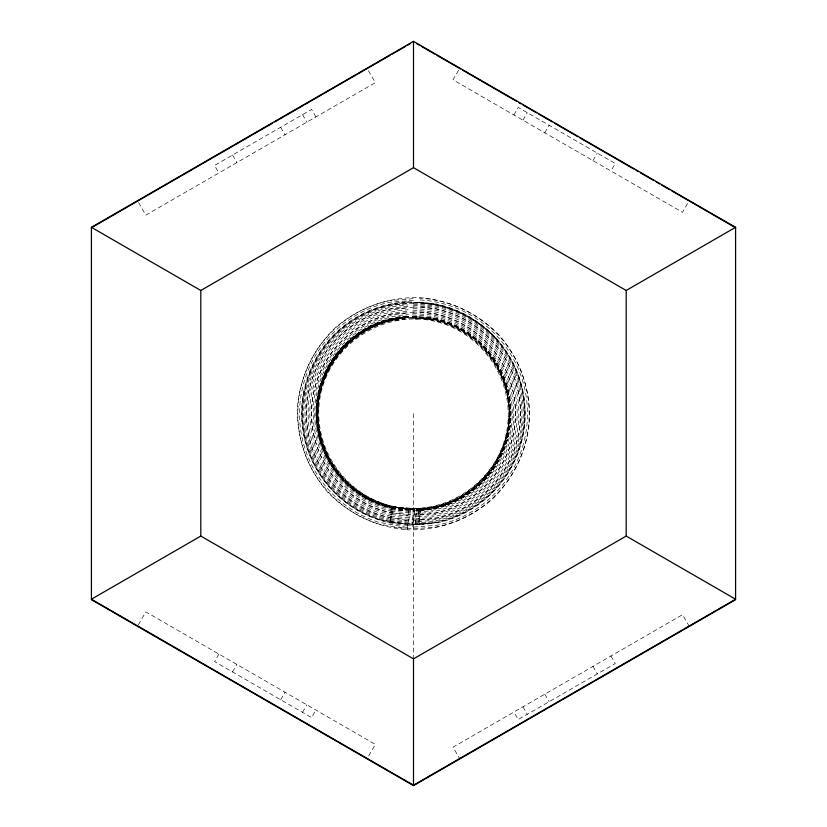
<?xml version="1.0" encoding="UTF-8"?>
<svg xmlns="http://www.w3.org/2000/svg" width="827" height="827" viewBox="0 0 827 827"><rect width="100%" height="100%" fill="white"/><g stroke="black" fill="none" stroke-linecap="round" stroke-linejoin="round"><path stroke-width="0.62" stroke-dasharray="4.13 3.1" d="M496.376 338.863C469.519 310.125 428.686 296.934 390.096 304.532A111.686 111.686 0 0 0 407.835 525.269L407.608 529.859C438.289 530.531 468.092 519.925 491.445 500.015C513.619 478.792 527.192 450.219 529.631 419.63C530.303 388.938 519.687 359.145 499.787 335.783C478.564 313.609 449.991 300.046 419.392 297.596C388.711 296.934 358.908 307.541 335.555 327.451C313.381 348.674 299.808 377.246 297.369 407.835C296.697 438.517 307.313 468.32 327.213 491.683C348.312 513.66 376.616 527.337 407.018 529.756L410.699 509.68C384.865 507.582 360.407 496.81 342.492 477.882C326.117 458.654 317.382 434.134 317.93 408.879C320.731 357.13 366.578 315.707 418.348 318.168C470.108 320.959 511.531 366.806 509.07 418.586C506.269 470.336 460.422 511.758 408.652 509.298L408.331 515.583M395.275 507.137L395.296 506.848C344.89 496.82 310.683 445.991 320.39 395.523C330.407 345.117 381.237 310.921 431.704 320.618C482.11 330.645 516.317 381.474 506.61 431.942C496.593 482.348 445.763 516.544 395.296 506.848M413.5 507.985L412.218 528.505L394.014 527.368M417.087 524.535L390.117 522.457L391.326 506.755L420.416 508.998L419.155 524.7L390.096 522.468A111.583 111.583 0 0 1 407.845 301.834M413.5 659.326L413.5 524.349L414.72 508.543L413.5 508.44C363.746 509.67 320.473 467.369 317.93 418.121C315.469 366.34 356.892 320.494 408.652 317.702M415.123 524.38L416.394 508.677M390.716 514.601L391.781 514.601A103.633 103.633 0 0 1 408.249 309.763M390.851 512.926L392.143 512.947A101.938 101.938 0 0 1 408.331 311.459M390.117 522.375L393.456 506.837M499.735 457.393L508.223 433.565M138.336 624.871L145.841 611.877L375.334 744.372L368.449 756.291M458.572 70.212L453.02 79.816L682.513 212.312L688.054 202.708M513.908 114.974L518.24 107.458L615.257 163.467L610.915 170.982M522.943 120.184L527.275 112.679M218.897 654.054L214.555 661.559L311.572 717.567L315.904 710.062M232.521 671.938L236.863 664.422M544.807 132.816L549.149 125.301M280.673 699.735L285.005 692.22M592.959 160.614L597.29 153.098M302.537 712.357L306.879 704.842M327.854 369.452L342.109 348.777M408.621 317.03L383.873 321.579L361.151 332.371L341.996 348.674A96.356 96.356 0 0 0 393.311 507.489M418.41 510.011L443.282 505.442M418.431 510.331L443.375 505.752M413.18 298.671L389.259 300.594A115.708 115.708 0 0 0 377.929 523.832L407.122 529.197M413.314 300.366L389.62 302.268A113.992 113.992 0 0 0 378.456 522.199L407.422 527.523M413.541 303.199L390.22 305.07A111.128 111.128 0 0 0 379.335 519.48L407.866 524.721M413.862 307.158L391.057 308.988A107.128 107.128 0 0 0 380.565 515.666L408.073 520.721M414.275 312.244L392.132 314.022A101.979 101.979 0 0 0 382.146 510.766L409.582 515.81M412.725 515.221L434.868 513.443A101.979 101.979 0 0 0 418.669 311.882M413.138 520.307L435.943 518.477A107.128 107.128 0 0 0 418.927 306.745M413.459 524.266L436.78 522.395A111.128 111.128 0 0 0 419.134 302.744M407.835 525.269L436.904 522.933A111.686 111.686 0 0 0 419.165 302.196M413.686 527.099L437.38 525.197A113.992 113.992 0 0 0 419.279 299.891M413.82 528.794L437.741 526.871A115.708 115.708 0 0 0 419.361 298.175M395.296 320.152L404.506 319.584M391.305 507.023L414.699 508.739M391.295 507.127L414.689 508.925M391.274 507.416L414.678 509.06M391.254 507.571L414.647 509.37M391.243 507.747L414.637 509.546M391.233 507.912L414.627 509.711M391.223 508.078L414.616 509.877M391.202 508.274L414.606 510.032M391.181 508.553L414.575 510.352M391.088 509.845L414.482 511.644M390.975 511.324L414.368 513.122M392.122 513.029L414.244 514.725M391.771 514.683L414.11 516.399M390.592 516.286L413.986 518.074M390.468 517.888L413.862 519.687M390.354 519.366L413.748 521.165M390.251 520.659L413.645 522.447M390.168 521.703L413.562 523.501M407.835 301.731L436.904 304.067M413.49 302.279L436.883 304.16A111.583 111.583 0 0 1 419.155 524.7L418.348 508.832C470.108 506.041 511.531 460.194 509.07 408.414C506.672 362.484 467.979 320.607 421.398 318.726M413.428 303.044L436.718 304.915A110.808 110.808 0 0 1 419.113 523.936M413.345 304.088L436.501 305.949A109.753 109.753 0 0 1 419.062 522.881M413.242 305.38L436.222 307.22A108.451 108.451 0 0 1 419 521.579M413.128 306.848L435.912 308.688A106.962 106.962 0 0 1 418.917 520.09M412.993 308.461L435.571 310.28A105.329 105.329 0 0 1 418.834 518.467M412.859 310.135L435.219 311.934A103.633 103.633 0 0 1 418.751 516.772M412.725 311.81L434.857 313.588A101.938 101.938 0 0 1 418.669 515.076M412.601 313.423L434.516 315.18A100.315 100.315 0 0 1 418.586 513.453M412.477 314.901L434.206 316.648A98.816 98.816 0 0 1 418.514 511.954M412.373 316.183L433.937 317.919A97.514 97.514 0 0 1 418.441 510.662M433.865 318.24L412.353 316.503L433.875 318.199A97.224 97.224 0 0 1 418.431 510.373M412.322 316.824L433.793 318.55M412.311 316.989L433.762 318.715A96.697 96.697 0 0 1 418.4 509.845M412.301 317.165L433.72 318.881A96.521 96.521 0 0 1 418.39 509.67M412.28 317.33L433.689 319.046A96.356 96.356 0 0 1 418.379 509.504M412.27 317.475L433.658 319.201A96.211 96.211 0 0 1 418.379 509.349M412.26 317.609L433.627 319.325M416.374 508.863L420.395 509.267M416.353 509.184L420.374 509.515M416.332 509.339L420.364 509.659M416.322 509.504L420.354 509.825M416.312 509.67L420.333 510.001M416.301 509.845L420.323 510.166M416.281 510.011L420.312 510.331M416.27 510.197L420.292 510.517M416.25 510.486L420.271 510.807M416.146 511.768L420.168 512.089M416.022 513.247L420.054 513.567M415.898 514.849L419.92 515.18M415.764 516.534L419.785 516.854M415.63 518.209L419.651 518.529M415.495 519.811L419.527 520.142M415.381 521.289L419.403 521.61M415.278 522.581L419.299 522.902M415.185 523.625L419.217 523.946M369.38 499.508L393.259 507.726A96.521 96.521 0 0 1 408.61 316.865M368.449 70.709L375.334 82.628L145.841 215.123L137.706 201.044M689.294 626.421L682.513 614.688L453.02 747.184L459.802 758.917M315.904 116.938L311.572 109.433L214.555 165.441L218.897 172.946M302.537 114.643L306.879 122.158M610.915 656.018L615.257 663.533L518.24 719.542L513.908 712.026M592.959 666.386L597.29 673.902M280.673 127.265L285.005 134.78M544.807 694.184L549.149 701.699M232.521 155.062L236.863 162.578M522.943 706.816L527.275 714.321M413.5 318.56L420.013 318.612L413.5 319.48M413.5 413.727L413.5 508.44M418.369 509.101A95.963 95.963 0 0 0 433.606 319.439L408.641 317.516A95.963 95.963 0 0 0 393.394 507.096M391.088 517.857A106.962 106.962 0 0 1 408.083 306.445M391.429 516.265A105.329 105.329 0 0 1 408.166 308.068M392.484 511.355A100.315 100.315 0 0 1 408.414 313.082M393.342 507.333A96.211 96.211 0 0 1 408.621 317.186M393.238 507.819A96.697 96.697 0 0 1 408.6 316.689M433.834 318.385A97.038 97.038 0 0 1 418.421 510.176M393.166 508.15A97.038 97.038 0 0 1 408.579 316.359M393.125 508.336A97.224 97.224 0 0 1 408.569 316.162M393.063 508.615A97.514 97.514 0 0 1 408.559 315.873M392.794 509.887A98.816 98.816 0 0 1 408.486 314.58M390.778 519.315A108.451 108.451 0 0 1 408 304.956M390.499 520.586A109.753 109.753 0 0 1 407.938 303.654M390.282 521.62A110.808 110.808 0 0 1 407.887 302.599M498.95 370.02A95.984 95.984 0 0 1 433.606 507.582L408.631 509.587L383.986 505.07A95.984 95.984 0 0 1 393.394 319.884M484.581 349.521A95.787 95.787 0 0 1 433.575 507.396L408.641 509.401A95.787 95.787 0 0 1 393.425 320.07M500.149 369.4A97.328 97.328 0 0 1 433.896 508.905L408.569 510.941A97.328 97.328 0 0 1 393.104 318.56"/><path stroke-width="1.24" d="M91.415 227.311L413.5 41.35L735.585 227.311L735.585 599.689L413.5 785.65L91.415 599.689L91.415 227.311L200.806 290.473L200.806 536.061L413.5 658.861L626.194 536.061L626.194 290.473L413.5 167.674L200.806 290.473M91.415 227.776L192.298 169.525M193.177 169.018L272.59 123.171M274.74 121.931L303.902 105.091M304.812 104.564L390.013 55.378M392.246 54.086L405.675 46.333M407.907 45.04L410.14 43.748M200.806 536.061L91.415 599.224L413.5 785.185L735.585 599.224L626.194 536.061M626.194 290.473L735.585 227.311M416.86 43.748L419.093 45.04M421.325 46.333L434.754 54.086M436.987 55.378L460.474 68.93M462.707 70.223L516.389 101.214M518.622 102.507L520.865 103.799M523.098 105.091L536.516 112.844M538.759 114.136L552.178 121.879M554.41 123.171L577.897 136.734M580.14 138.026L633.823 169.018M636.056 170.31L638.289 171.602M640.532 172.895L653.95 180.637M656.183 181.93L659.543 183.863M661.776 185.155L669.612 189.683M671.844 190.965L735.585 227.776M413.5 41.35L413.5 167.674M413.5 658.861L413.5 785.185"/></g></svg>
